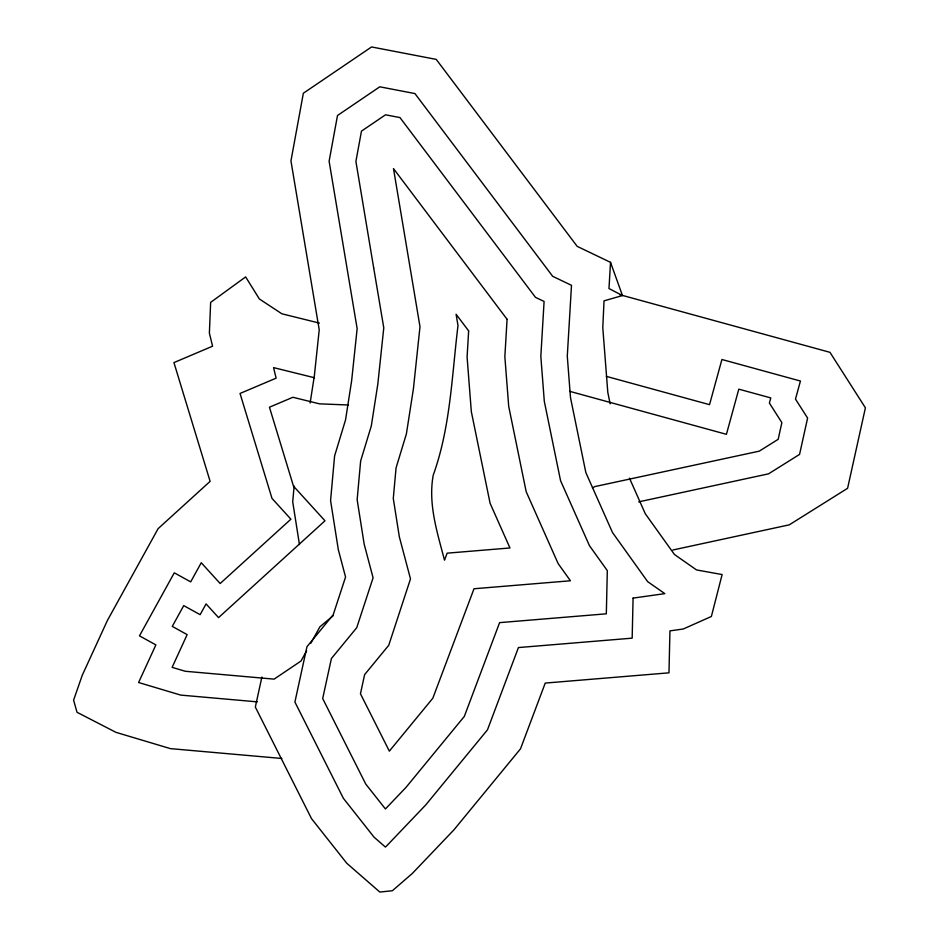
<?xml version="1.0" encoding="UTF-8"?>
<svg xmlns="http://www.w3.org/2000/svg" width="939" height="939" viewBox="0 0 939 939"><rect width="100%" height="100%" fill="white"/><g stroke="black" fill="none" stroke-linecap="round" stroke-linejoin="round"><path stroke-width="1.41" d="M310.128 402.984L314.354 375.835L319.225 329.812L290.949 160.921L303.356 93.231L371.562 46.95L436.236 59.392L577.192 246.37L610.526 262.345L608.977 288.531L622.463 295.55L604.023 300.856L602.791 327.711L607.803 392.396L610.139 403.84M294.142 486.015L292.71 501.813L299.459 544.573M261.887 677.031L255.338 707.067L311.525 818.655L346.784 863.27L379.814 892.05L392.361 890.747L412.35 873.434L453.913 829.865L520.488 748.864L545.242 683.076L668.979 672.829L669.941 630.879L683.287 628.989L711.375 616.477L722.126 574.551L696.562 569.95L674.448 554.491L645.281 513.727L629.47 478.151M306.595 650.88L300.996 661.033L274.129 679.132L185.265 671.268L172.13 667.347L187.154 634.623L172.271 626.395L183.739 605.62L200.136 614.669L206.087 603.918L218.552 617.616L324.988 520.793L293.496 486.167L269.446 407.209L292.898 397.267L319.436 403.84L348.498 405.002M310.809 643.274L319.917 626.783L333.275 615.644M592.392 487.904L594.939 486.566L759.299 451.143L778.173 439.311L781.87 422.62L769.381 403.054L770.79 397.925L738.805 389.157L726.422 434.323L569.633 391.317M672.829 550.008L789.276 524.842L847.588 488.303L865.406 407.831L829.959 352.325L619.681 294.658M638.708 501.86L768.536 473.843L799.559 454.406L807.599 418.066L795.486 399.098L800.439 381.034L721.915 359.496L709.532 404.662L606.371 376.375M257.368 701.867L180.699 695.095L138.596 682.512L155.874 644.905L139.477 635.856L174.29 572.825L190.687 581.875L201.251 562.743L220.16 583.53L290.902 519.185L271.993 498.398L240.032 393.464L276.125 378.159L273.566 367.618L314.401 377.736M281.853 758.477L170.44 748.629L115.955 732.35L77.01 712.278L73.594 700.142L82.303 675.164L107.422 620.444L158.116 528.657L210.113 481.367L173.938 362.595L212.566 346.209L209.385 333.11L210.641 302.381L245.642 276.911L259.364 298.966L281.888 313.802L319.413 323.098M610.526 262.345L622.463 295.55M373.675 267.838L383.781 327.828L377.818 384.121L371.328 425.86L360.646 460.979L357.149 499.677L364.179 544.197L373.088 577.825L356.738 627.698L331.408 658.521L322.687 698.546L365.764 784.077L385.424 808.96L405.988 787.41L464.324 716.41L499.607 622.639L606.324 613.813L607.31 570.619L589.446 545.676L560.56 480.674L544.303 401.329L540.829 356.397L544.092 301.466L535.476 297.346L399.967 117.575L385.53 114.804L361.468 131.131L355.904 161.438L373.675 267.838M633.086 598.108L632.17 638.156L518.434 647.57L487.494 729.803L425.754 804.923L386.387 846.18L385.389 847.048L374.109 837.224L343.392 798.338L294.905 702.055L306.971 646.689L333.204 614.775L345.564 577.027L338.31 549.644L330.575 500.557L334.601 455.908L345.529 419.956L351.644 380.706L357.149 328.638L329.108 161.226L337.5 115.497L379.767 86.811L414.932 93.571L552.684 276.312L571.499 285.327L567.285 356.163L570.501 397.643L585.842 472.563L612.486 532.495L647.628 581.617L664.824 593.636L633.086 598.108M468.643 330.904L467.094 357.055L471.319 411.587L490.088 503.257L509.959 547.965L447.14 553.165L444.511 560.16C437.281 532.53 427.949 503.95 433.231 475.146C450.509 427.198 451.859 375.647 457.997 325.54L456.096 314.248L468.643 330.904M507.083 319.295L504.853 356.714L508.703 406.329L526.18 491.684L558.142 563.588L570.431 580.772L474.007 588.753L432.832 698.217L389.345 751.13L360.459 693.757L364.625 674.625L388.746 645.281L410.496 578.905L399.333 536.791L393.288 498.48L396.058 467.892L406.399 433.877L413.418 388.769L419.991 326.713L393.488 168.597L507.083 319.295"/></g></svg>
